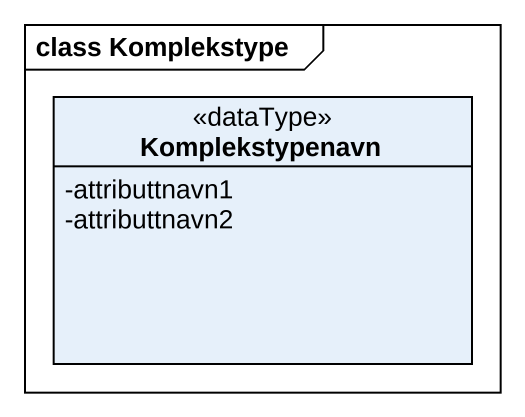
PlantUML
@startuml
mainframe class Komplekstype
hide circle
hide empty members
skinparam classAttributeIconSize 0
class Komplekstypenavn <<dataType>> {
  -attributtnavn1
  -attributtnavn2
}
@enduml
